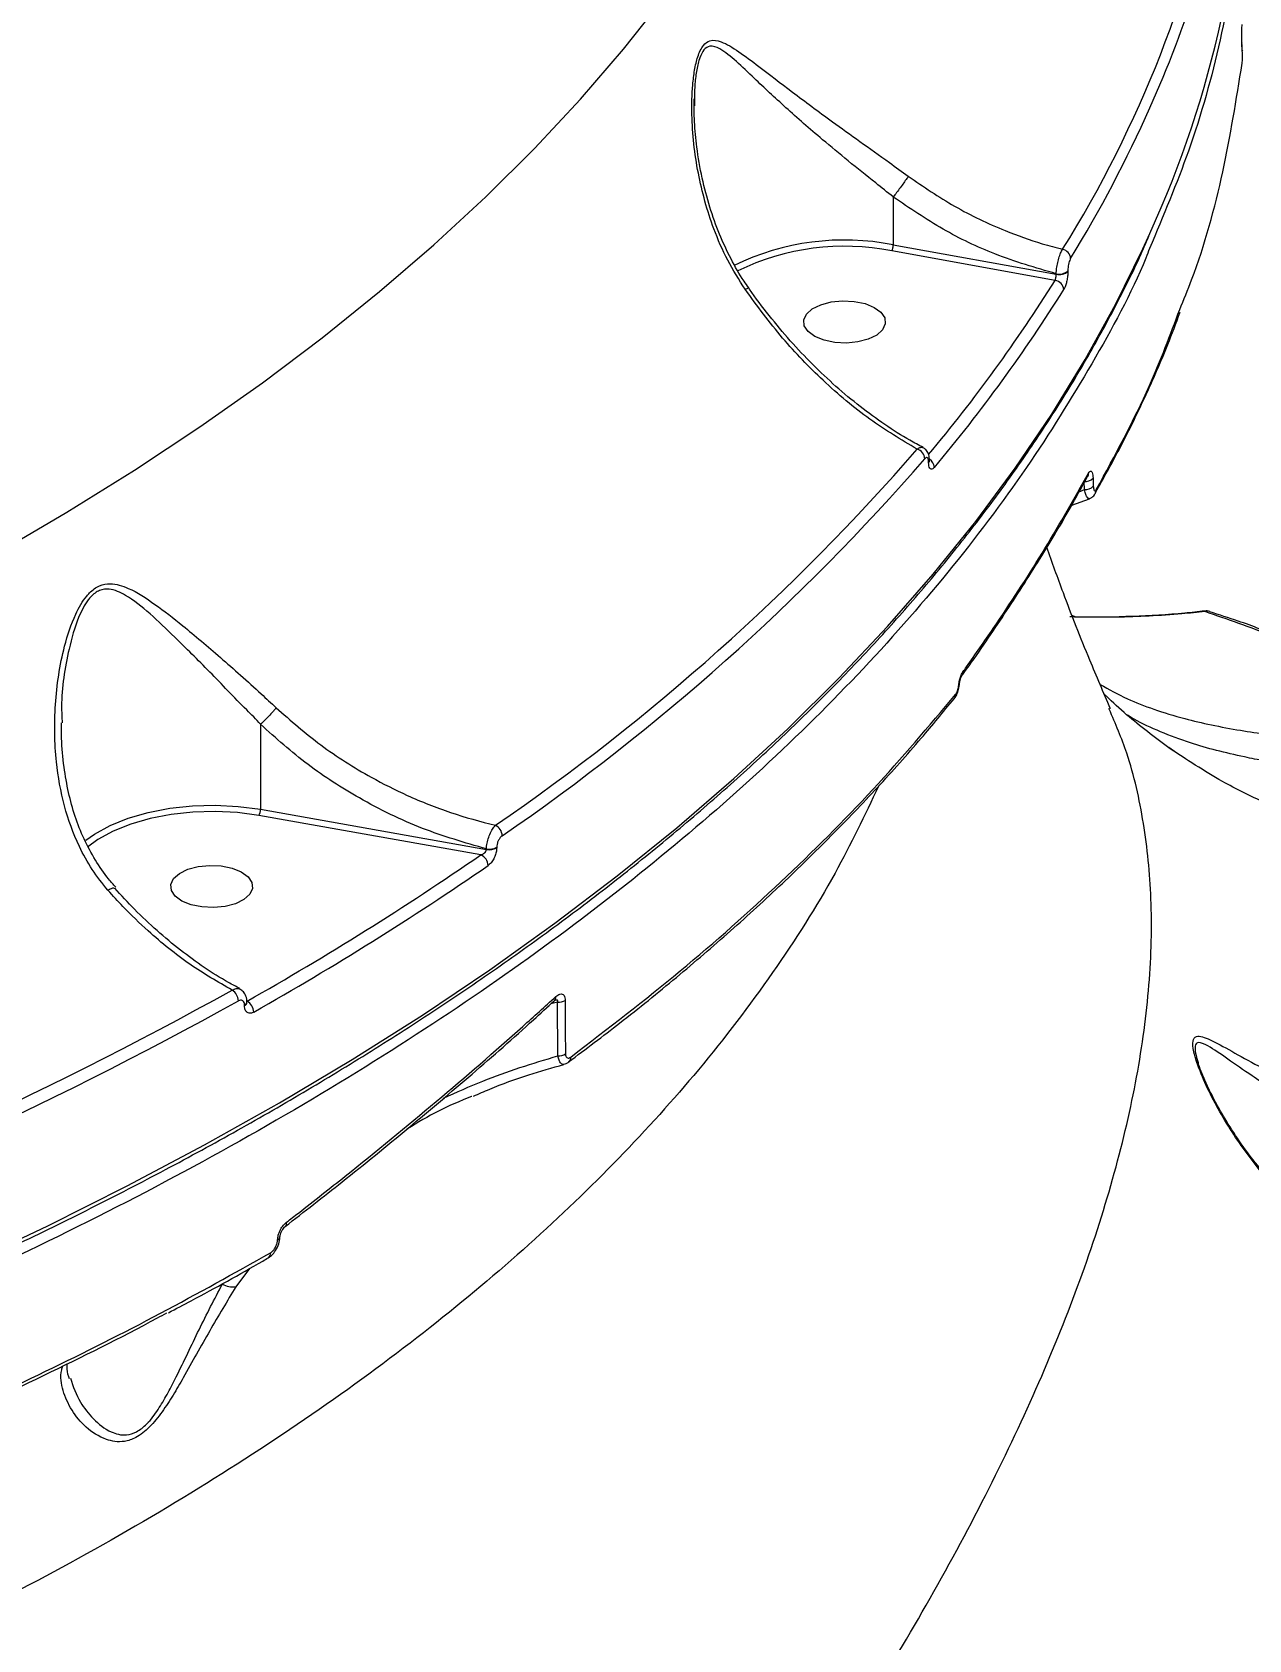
# Model space of a CAD drawing. Header units: millimetres. Extents: x -6523 to 7556, y -5559 to 6101.
# Drawn here: x 1763.8 to 1897.4, y -1445.6 to -1269.1 of the extents above; entities that cross this region are included whole.
import ezdxf

# ---------------------------------------------------------------- set-up
doc = ezdxf.new("R2010")
doc.units = ezdxf.units.MM
for name, color, linetype in [('DIKOM_ОБЪЕКТ', 7, 'Continuous'), ('DIKOM_РАЗМЕР_ЗОНА', 7, 'Continuous'), ('DIKOM_РАЗМЕР_ОБЪЕКТА', 7, 'Continuous')]:
    doc.layers.add(name, color=color, linetype=linetype)
doc.styles.add('style1', font='arial.ttf', dxfattribs={"width": 0.8})
doc.dimstyles.new('1-50', dxfattribs={"dimtxt": 300, "dimasz": 200, "dimexe": 100, "dimexo": 0, "dimgap": 100, "dimtad": 1, "dimtxsty": 'style1', "dimcen": 200, "dimclrd": 7, "dimclre": 7, "dimclrt": 7, "dimadec": 1, "dimazin": 2, "dimtfac": 1, "dimtmove": 0, "dimatfit": 2, "dimfxl": 0, "dimlwd": 25, "dimlwe": 18, "dimarcsym": 0})

# ---------------------------------------------------------------- blocks, each defined once
blk = doc.blocks.new('*D10')
at = {"layer": 'Defpoints', "color": 0, "transparency": 16777216}
for p in [(-1823.23, 4314.24), (3842.01, -3170.82), (6537.88, -3170.82)]:
    blk.add_point(p, dxfattribs=at)
at = {"layer": 'DIKOM_РАЗМЕР_ОБЪЕКТА', "color": 7, "lineweight": 18, "transparency": 16777216}
for p, q in [((-1823.23, 4314.24), (6637.88, 4314.24)), ((3842.01, -3170.82), (6637.88, -3170.82))]:
    blk.add_line(p, q, dxfattribs=at)
at = {"layer": 'DIKOM_РАЗМЕР_ОБЪЕКТА', "color": 7, "lineweight": 25, "transparency": 16777216}
blk.add_line((6537.88, 3914.24), (6537.88, -2770.82), dxfattribs=at)
at = {"layer": 'DIKOM_РАЗМЕР_ОБЪЕКТА', "color": 7, "transparency": 16777216}
for points in [[(6471.22, 3914.24), (6604.55, 3914.24), (6537.88, 4314.24)], [(6471.22, -2770.82), (6604.55, -2770.82), (6537.88, -3170.82)]]:
    blk.add_solid(points, dxfattribs=at)
at = {"layer": 'DIKOM_РАЗМЕР_ОБЪЕКТА', "color": 7, "transparency": 16777216, "insert": (6304.71, 207.11), "char_height": 300, "attachment_point": 5, "rotation": 90, "style": 'style1'}
blk.add_mtext('7500', dxfattribs=at)
blk = doc.blocks.new('*D11')
at = {"layer": 'Defpoints', "color": 0, "transparency": 16777216}
for p in [(-5022.71, -299.32), (4115.33, -1753.09), (4115.33, -4391.39)]:
    blk.add_point(p, dxfattribs=at)
at = {"layer": 'DIKOM_РАЗМЕР_ОБЪЕКТА', "color": 7, "lineweight": 18, "transparency": 16777216}
for p, q in [((-5022.71, -299.32), (-5022.71, -4491.39)), ((4115.33, -1753.09), (4115.33, -4491.39))]:
    blk.add_line(p, q, dxfattribs=at)
at = {"layer": 'DIKOM_РАЗМЕР_ОБЪЕКТА', "color": 7, "lineweight": 25, "transparency": 16777216}
blk.add_line((-4622.71, -4391.39), (3715.33, -4391.39), dxfattribs=at)
at = {"layer": 'DIKOM_РАЗМЕР_ОБЪЕКТА', "color": 7, "transparency": 16777216}
for points in [[(-4622.71, -4324.73), (-4622.71, -4458.06), (-5022.71, -4391.39)], [(3715.33, -4324.73), (3715.33, -4458.06), (4115.33, -4391.39)]]:
    blk.add_solid(points, dxfattribs=at)
at = {"layer": 'DIKOM_РАЗМЕР_ОБЪЕКТА', "color": 7, "transparency": 16777216, "insert": (-175.12, -4158.22), "char_height": 300, "attachment_point": 5, "style": 'style1'}
blk.add_mtext('9150', dxfattribs=at)
blk = doc.blocks.new('*D12')
at = {"layer": 'Defpoints', "color": 0, "transparency": 16777216}
for p in [(-6522.71, -395.62), (6102.86, -1877.31), (6102.86, -5458.89)]:
    blk.add_point(p, dxfattribs=at)
at = {"layer": 'DIKOM_РАЗМЕР_ЗОНА', "color": 7, "lineweight": 18, "transparency": 16777216}
for p, q in [((-6522.71, -395.62), (-6522.71, -5558.89)), ((6102.86, -1877.31), (6102.86, -5558.89))]:
    blk.add_line(p, q, dxfattribs=at)
at = {"layer": 'DIKOM_РАЗМЕР_ЗОНА', "color": 7, "lineweight": 25, "transparency": 16777216}
blk.add_line((-6122.71, -5458.89), (5702.86, -5458.89), dxfattribs=at)
at = {"layer": 'DIKOM_РАЗМЕР_ЗОНА', "color": 7, "transparency": 16777216}
for points in [[(-6122.71, -5392.23), (-6122.71, -5525.56), (-6522.71, -5458.89)], [(5702.86, -5392.23), (5702.86, -5525.56), (6102.86, -5458.89)]]:
    blk.add_solid(points, dxfattribs=at)
at = {"layer": 'DIKOM_РАЗМЕР_ЗОНА', "color": 7, "transparency": 16777216, "insert": (78.38, -5225.72), "char_height": 300, "attachment_point": 5, "style": 'style1'}
blk.add_mtext('12600', dxfattribs=at)
blk = doc.blocks.new('*D13')
at = {"layer": 'Defpoints', "color": 0, "transparency": 16777216}
for p in [(-2358.18, 6101.03), (4341.71, -4605.15), (7455.88, -4605.15)]:
    blk.add_point(p, dxfattribs=at)
at = {"layer": 'DIKOM_РАЗМЕР_ЗОНА', "color": 7, "lineweight": 18, "transparency": 16777216}
for p, q in [((-2358.18, 6101.03), (7555.88, 6101.03)), ((4341.71, -4605.15), (7555.88, -4605.15))]:
    blk.add_line(p, q, dxfattribs=at)
at = {"layer": 'DIKOM_РАЗМЕР_ЗОНА', "color": 7, "lineweight": 25, "transparency": 16777216}
blk.add_line((7455.88, 5701.03), (7455.88, -4205.15), dxfattribs=at)
at = {"layer": 'DIKOM_РАЗМЕР_ЗОНА', "color": 7, "transparency": 16777216}
for points in [[(7389.22, 5701.03), (7522.55, 5701.03), (7455.88, 6101.03)], [(7389.22, -4205.15), (7522.55, -4205.15), (7455.88, -4605.15)]]:
    blk.add_solid(points, dxfattribs=at)
at = {"layer": 'DIKOM_РАЗМЕР_ЗОНА', "color": 7, "transparency": 16777216, "insert": (7222.71, 375.61), "char_height": 300, "attachment_point": 5, "rotation": 90, "style": 'style1'}
blk.add_mtext('10700', dxfattribs=at)

msp = doc.modelspace()

# ---------------------------------------------------------------- linework, layer by layer
at = {"layer": 'DIKOM_ОБЪЕКТ', "color": 7, "linetype": 'Continuous', "lineweight": 15}
for p, q in [((1896.618, -1270.324), (1896.616, -1270.371)), ((1896.661, -1271.225), (1896.616, -1270.371)), ((1896.663, -1271.176), (1896.661, -1271.225)), ((1836.547, -1276.458), (1836.537, -1277.247)), ((1858.351, -1287.248), (1858.351, -1292.489)), ((1876.108, -1296.394), (1858.188, -1293.161)), ((1858.351, -1292.489), (1876.233, -1295.715)), ((1876.233, -1295.715), (1876.233, -1295.668)), ((1877.517, -1295.337), (1877.517, -1295.384)), ((1862.232, -1316.387), (1862.232, -1316.318)), ((1862.315, -1316.181), (1862.315, -1316.113)), ((1879.709, -1317.927), (1879.71, -1317.926)), ((1880.277, -1318.098), (1880.308, -1318.991)), ((1878.754, -1319.603), (1879.334, -1319.36)), ((1879.334, -1319.36), (1879.302, -1318.464)), ((1877.946, -1321.066), (1879.877, -1320.362)), ((1878.396, -1333.351), (1877.998, -1333.186)), ((1892.576, -1332.755), (1892.545, -1332.696)), ((1882.056, -1343.467), (1882.018, -1343.371)), ((1788.892, -1345.119), (1788.892, -1354.451)), ((1889.225, -1348.096), (1888.612, -1347.668)), ((1889.373, -1348.199), (1889.225, -1348.096)), ((1813.082, -1359.452), (1788.73, -1355.124)), ((1788.892, -1354.451), (1813.693, -1358.859)), ((1814.824, -1358.61), (1814.824, -1358.679)), ((1813.693, -1358.859), (1813.693, -1358.791)), ((1787.151, -1375.997), (1787.151, -1375.95)), ((1787.412, -1375.65), (1787.412, -1375.603)), ((1821.505, -1375.621), (1820.781, -1375.79)), ((1821.538, -1381.501), (1821.505, -1375.621)), ((1891.751, -1382.018), (1891.819, -1382.227)), ((1787.687, -1404.836), (1786.199, -1406.848))]:
    msp.add_line(p, q, dxfattribs=at)
at = {"layer": 'DIKOM_ОБЪЕКТ', "color": 7, "linetype": 'Continuous', "lineweight": 15, "flags": 128}
for points in [[(1759.958, -1326.351), (1767.657, -1321.847), (1775.086, -1317.224), (1782.238, -1312.486), (1789.106, -1307.638), (1795.683, -1302.685), (1801.965, -1297.631), (1807.943, -1292.48), (1813.615, -1287.238), (1818.973, -1281.909), (1824.013, -1276.499), (1828.73, -1271.012), (1833.121, -1265.453)], [(1756.565, -1404.412), (1765.546, -1400.168), (1774.284, -1395.791), (1782.772, -1391.285), (1791.002, -1386.654), (1798.968, -1381.903), (1806.663, -1377.034), (1814.08, -1372.053), (1821.214, -1366.962), (1828.057, -1361.767), (1834.606, -1356.472), (1840.853, -1351.082), (1846.793, -1345.6), (1852.423, -1340.032), (1857.736, -1334.382), (1862.728, -1328.655), (1867.396, -1322.855), (1871.736, -1316.989), (1875.742, -1311.06), (1879.414, -1305.074), (1882.746, -1299.035), (1885.736, -1292.949), (1886.507, -1291.249)], [(1850.749, -1302.963), (1849.742, -1302.555), (1848.999, -1302.018), (1848.58, -1301.395), (1848.519, -1300.736), (1848.821, -1300.095), (1849.462, -1299.523), (1850.389, -1299.068), (1851.527, -1298.766), (1852.785, -1298.641), (1854.06, -1298.704), (1855.249, -1298.949), (1856.256, -1299.357), (1856.999, -1299.894), (1857.417, -1300.517), (1857.479, -1301.176), (1857.177, -1301.817), (1856.536, -1302.389), (1855.609, -1302.844), (1854.471, -1303.146), (1853.213, -1303.271), (1851.938, -1303.208), (1850.749, -1302.963)], [(1865.607, -1340.757), (1865.589, -1340.782), (1865.536, -1340.807)], [(1769.738, -1357.833), (1770.675, -1357.169), (1772.401, -1356.221), (1774.387, -1355.419), (1776.587, -1354.783), (1778.95, -1354.327), (1781.42, -1354.062), (1783.94, -1353.994), (1786.45, -1354.125), (1788.892, -1354.451)], [(1788.73, -1355.124), (1786.362, -1354.807), (1783.928, -1354.68), (1781.485, -1354.746), (1779.089, -1355.003), (1776.798, -1355.445), (1774.665, -1356.062), (1772.739, -1356.839), (1771.065, -1357.758), (1769.908, -1358.604)], [(1781.29, -1364.926), (1780.283, -1364.518), (1779.54, -1363.981), (1779.121, -1363.357), (1779.06, -1362.698), (1779.362, -1362.057), (1780.002, -1361.486), (1780.929, -1361.031), (1782.068, -1360.728), (1783.326, -1360.604), (1784.601, -1360.666), (1785.79, -1360.911), (1786.796, -1361.319), (1787.539, -1361.857), (1787.958, -1362.48), (1788.019, -1363.139), (1787.717, -1363.78), (1787.077, -1364.351), (1786.15, -1364.807), (1785.011, -1365.109), (1783.754, -1365.234), (1782.479, -1365.171), (1781.29, -1364.926)]]:
    msp.add_lwpolyline(points, dxfattribs=at)
at = {"layer": 'DIKOM_ОБЪЕКТ', "color": 7, "linetype": 'Continuous', "lineweight": 15}
for centre, radius, start, end in [((1779.134, -1242.335), 117.99, 335.50856, 359.71436), ((1766.125, -1223.93), 130.566, 328.07016, 349.08133), ((1773.451, -1226.754), 123.916, 335.85024, 349.39408), ((1755.924, -1219.261), 142.974, 328.49181, 335.98348), ((1852.997, -1319.63), 27.665, 78.84045, 115.98323), ((1852.997, -1319.506), 26.852, 78.85353, 115.87353), ((1876.723, -1294.063), 1.099, 4.21211, 78.86437), ((1729.904, -1204.902), 172.471, 320.10933, 327.96238), ((1875.954, -1297.492), 1.109, 4.35756, 82.02467), ((1876.585, -1294.375), 1.34, 254.78395, 314.09324), ((1876.585, -1294.422), 1.34, 254.79407, 314.08311), ((1730.324, -1205.575), 173.103, 319.96408, 327.96021), ((1676.234, -1154.416), 244.721, 304.45486, 319.01582), ((1676.678, -1155.11), 245.258, 304.45462, 319.01587), ((1860.657, -1316.04), 1.167, 3.77915, 74.32891), ((1861.997, -1316.104), 0.318, 317.61573, 357.73625), ((1861.998, -1316.173), 0.317, 317.56115, 358.58486), ((1861.74, -1316.986), 1.121, 2.99956, 59.18979), ((1879.401, -1317.247), 1.222, 265.38435, 315.82296), ((1879.115, -1317.601), 0.677, 330.25119, 3.53791), ((1879.429, -1318.139), 1.224, 265.55268, 315.89711), ((1879.914, -1319.426), 0.704, 329.6608, 3.54187), ((1892.859, -1333.533), 0.828, 73.77587, 109.99293), ((1865.371, -1339.41), 0.634, 324.93034, 5.30744), ((1864.513, -1341.889), 0.683, 320.64616, 3.89138), ((1787.48, -1354.467), 1.412, 332.26574, 0.61524), ((1814.104, -1357.403), 1.33, 2.50917, 64.03012), ((1814.021, -1357.212), 1.613, 258.2992, 299.86014), ((1814.021, -1357.281), 1.612, 258.29017, 299.86917), ((1618.624, -1077.209), 342.746, 299.50439, 304.56589), ((1812.559, -1360.67), 1.326, 2.32054, 66.7582), ((1618.978, -1077.727), 343.533, 299.50423, 304.56619), ((1565.756, -977.527), 453.694, 289.86955, 299.01125), ((1785.036, -1375.516), 1.436, 1.80905, 58.38023), ((1565.949, -977.819), 454.706, 289.86961, 299.01111), ((1786.988, -1375.556), 0.427, 292.38032, 353.67275), ((1786.99, -1375.605), 0.425, 292.26966, 354.56897), ((1786.75, -1376.751), 1.414, 1.63058, 61.58695), ((1820.798, -1375.094), 0.523, 312.85455, 9.76426), ((1821.582, -1374.101), 1.522, 267.12717, 299.99137), ((1821.589, -1379.96), 1.541, 268.1082, 300.63966), ((1822.353, -1381.7), 0.616, 308.13926, 5.92173), ((1791.283, -1399.888), 0.487, 312.07219, 14.20943), ((1790.668, -1401.354), 0.371, 287.35759, 349.36347), ((1789.42, -1403.199), 0.583, 304.14486, 7.19727), ((1785.849, -1404.665), 2.211, 239.12599, 279.08588)]:
    msp.add_arc(centre, radius, start, end, dxfattribs=at)
for points, knots in [([(1897.07, -1244.303), (1897.088, -1244.661), (1897.317, -1249.129), (1896.498, -1257.716), (1894.455, -1270.005), (1891.166, -1281.758), (1887.98, -1289.332), (1886.485, -1292.888)], [0, 0, 0, 0, 0.0219473, 0.273652, 0.5255622, 0.7772681, 1, 1, 1, 1]), ([(1896.616, -1270.371), (1896.61, -1270.225), (1896.598, -1269.932), (1896.596, -1269.431), (1896.605, -1268.963), (1896.624, -1268.57), (1896.641, -1268.399), (1896.65, -1268.316)], [0, 0, 0, 0, 0.20644008, 0.41338915, 0.61421781, 0.81348313, 1, 1, 1, 1]), ([(1842.09, -1297.375), (1841.427, -1296.325), (1840.09, -1294.207), (1838.262, -1289.957), (1836.772, -1284.598), (1836.183, -1279.214), (1836.265, -1275.424), (1836.525, -1273.296), (1836.878, -1271.742), (1837.46, -1270.524), (1838.352, -1269.931), (1839.639, -1270.167), (1841.381, -1271.249), (1843.9, -1273.13), (1846.595, -1275.21), (1849.383, -1277.295), (1851.836, -1279.095), (1854.678, -1281.142), (1857.51, -1283.158), (1859.311, -1284.466), (1860.003, -1284.969)], [0, 0, 0, 0, 0.0563532, 0.1136128, 0.2103712, 0.3099834, 0.3619805, 0.3883011, 0.4153375, 0.4457381, 0.4740993, 0.5167975, 0.5802338, 0.6452956, 0.7405604, 0.7897127, 0.838846, 0.8993607, 0.9613633, 1, 1, 1, 1]), ([(1896.663, -1271.176), (1896.652, -1270.977), (1896.636, -1270.693), (1896.623, -1270.409), (1896.619, -1270.324)], [0, 0, 0, 0, 0.6999497, 1, 1, 1, 1]), ([(1858.353, -1287.242), (1858.352, -1287.242), (1857.701, -1286.73), (1856.025, -1285.384), (1853.382, -1283.271), (1850.003, -1280.484), (1846.48, -1277.379), (1843.421, -1274.546), (1841.108, -1272.299), (1839.518, -1271.012), (1838.339, -1270.541), (1837.574, -1270.964), (1837.206, -1271.687), (1836.922, -1272.556), (1836.707, -1273.636), (1836.542, -1275.074), (1836.545, -1276.037), (1836.547, -1276.458)], [0, 0, 0, 0, 0.0000504, 0.0590012, 0.1536175, 0.2483595, 0.3985855, 0.5490201, 0.6475886, 0.745758, 0.8083733, 0.848367, 0.8819735, 0.8911899, 0.9301973, 0.9694731, 1, 1, 1, 1]), ([(1896.646, -1272.564), (1896.651, -1272.521), (1896.661, -1272.419), (1896.673, -1272.183), (1896.678, -1271.87), (1896.675, -1271.528), (1896.666, -1271.326), (1896.661, -1271.225)], [0, 0, 0, 0, 0.1487937, 0.3487417, 0.557338, 0.779101, 1, 1, 1, 1]), ([(1889.797, -1299.588), (1890.238, -1298.508), (1892.278, -1293.52), (1894.726, -1284.504), (1896.006, -1276.544), (1896.646, -1272.564)], [0, 0, 0, 0, 0.12141534, 0.56070718, 1, 1, 1, 1]), ([(1842.502, -1297.213), (1842.323, -1296.972), (1841.58, -1295.969), (1840.49, -1293.999), (1839.221, -1291.288), (1838.166, -1288.319), (1837.331, -1285.123), (1836.772, -1281.971), (1836.52, -1279.067), (1836.461, -1277.287), (1836.507, -1276.47), (1836.507, -1276.46)], [0, 0, 0, 0, 0.040573, 0.1684896, 0.3038984, 0.4468529, 0.5967074, 0.7542028, 0.8825832, 0.9985672, 1, 1, 1, 1]), ([(1860.003, -1284.969), (1859.989, -1284.988), (1859.938, -1285.065), (1859.788, -1285.283), (1859.506, -1285.682), (1859.116, -1286.222), (1858.708, -1286.775), (1858.471, -1287.086), (1858.353, -1287.242)], [0, 0, 0, 0, 0.0381086, 0.1492277, 0.3619315, 0.5746149, 0.7872941, 1, 1, 1, 1]), ([(1860.003, -1284.969), (1861.671, -1286.11), (1865.048, -1288.419), (1870.062, -1290.787), (1874.071, -1292.228), (1876.192, -1292.788), (1876.935, -1292.984)], [0, 0, 0, 0, 0.3181903, 0.643965, 0.8752444, 1, 1, 1, 1]), ([(1858.351, -1287.248), (1858.352, -1287.246), (1858.352, -1287.244), (1858.353, -1287.243), (1858.353, -1287.242)], [0, 0, 0, 0, 0.6153563, 1, 1, 1, 1]), ([(1876.233, -1295.668), (1873.978, -1295.011), (1869.736, -1293.775), (1863.696, -1290.876), (1860.147, -1288.467), (1858.351, -1287.248)], [0, 0, 0, 0, 0.3593261, 0.6759038, 1, 1, 1, 1]), ([(1478.123, -1459.724), (1480.144, -1459.717), (1486.003, -1459.696), (1495.698, -1459.538), (1507.197, -1459.196), (1518.673, -1458.689), (1530.118, -1458.021), (1541.523, -1457.191), (1552.88, -1456.2), (1564.18, -1455.049), (1575.414, -1453.738), (1586.575, -1452.269), (1597.653, -1450.643), (1608.641, -1448.861), (1619.531, -1446.924), (1630.313, -1444.833), (1640.98, -1442.592), (1651.524, -1440.199), (1661.937, -1437.659), (1672.212, -1434.972), (1682.339, -1432.141), (1692.313, -1429.167), (1702.125, -1426.054), (1711.768, -1422.802), (1721.235, -1419.416), (1730.518, -1415.896), (1739.612, -1412.246), (1748.508, -1408.469), (1757.2, -1404.566), (1765.682, -1400.542), (1773.947, -1396.399), (1781.989, -1392.14), (1789.802, -1387.769), (1797.38, -1383.288), (1804.717, -1378.701), (1811.809, -1374.012), (1818.648, -1369.223), (1825.231, -1364.338), (1831.552, -1359.361), (1837.606, -1354.296), (1843.389, -1349.147), (1848.896, -1343.917), (1854.124, -1338.61), (1859.067, -1333.231), (1863.723, -1327.782), (1868.087, -1322.27), (1872.157, -1316.697), (1875.927, -1311.068), (1879.402, -1305.388), (1882.555, -1299.658), (1884.893, -1295.039), (1886.07, -1292.319), (1886.409, -1291.536)], [0, 0, 0, 0, 0.0107552, 0.0311878, 0.0516215, 0.0720552, 0.0924884, 0.1129222, 0.1333561, 0.15379, 0.1742241, 0.1946587, 0.215093, 0.2355279, 0.2559631, 0.2763984, 0.2968343, 0.3172703, 0.3377071, 0.358144, 0.3785814, 0.3990192, 0.4194577, 0.4398966, 0.4603357, 0.4807758, 0.5012164, 0.5216576, 0.5420996, 0.5625417, 0.5829848, 0.6034285, 0.6238725, 0.6443172, 0.664762, 0.6852075, 0.705653, 0.7260988, 0.7465444, 0.7669897, 0.7874344, 0.8078782, 0.8283208, 0.8487617, 0.8692001, 0.8896363, 0.9100693, 0.9304984, 0.9509232, 0.9713434, 0.9917579, 1, 1, 1, 1]), ([(1886.485, -1292.888), (1886.347, -1293.238), (1884.665, -1297.507), (1880.257, -1305.554), (1873.125, -1317.088), (1864.523, -1328.485), (1854.621, -1339.724), (1843.59, -1350.55), (1831.506, -1360.938), (1818.453, -1370.87), (1804.219, -1380.508), (1788.802, -1389.805), (1772.228, -1398.719), (1755.598, -1406.702), (1739.12, -1413.813), (1722.969, -1420.125), (1706.187, -1426.05), (1688.811, -1431.565), (1671.03, -1436.614), (1652.935, -1441.173), (1636.516, -1444.85), (1625.996, -1446.897), (1621.713, -1447.73)], [0, 0, 0, 0, 0.0049824, 0.0607473, 0.1164693, 0.1738099, 0.231197, 0.2885376, 0.3442597, 0.4000244, 0.4557466, 0.5130871, 0.5704745, 0.6278152, 0.6763108, 0.7248634, 0.7734157, 0.8224281, 0.8714411, 0.9192196, 0.9671062, 1, 1, 1, 1]), ([(1858.188, -1293.161), (1858.194, -1293.151), (1858.206, -1293.132), (1858.236, -1293.074), (1858.276, -1292.971), (1858.318, -1292.812), (1858.346, -1292.641), (1858.35, -1292.54), (1858.351, -1292.489)], [0, 0, 0, 0, 0.0702727, 0.1413462, 0.3560469, 0.5705939, 0.7853694, 1, 1, 1, 1]), ([(1876.233, -1295.668), (1876.241, -1295.536), (1876.261, -1295.206), (1876.357, -1294.608), (1876.518, -1293.955), (1876.72, -1293.369), (1876.863, -1293.113), (1876.935, -1292.984)], [0, 0, 0, 0, 0.14236107, 0.35726224, 0.57167197, 0.7857328, 1, 1, 1, 1]), ([(1877.819, -1293.982), (1877.785, -1294.047), (1877.718, -1294.177), (1877.627, -1294.472), (1877.559, -1294.802), (1877.522, -1295.104), (1877.518, -1295.271), (1877.517, -1295.337)], [0, 0, 0, 0, 0.2142597, 0.4284063, 0.6429326, 0.8577583, 1, 1, 1, 1]), ([(1876.108, -1296.394), (1876.122, -1296.361), (1876.151, -1296.295), (1876.188, -1296.146), (1876.216, -1295.981), (1876.231, -1295.83), (1876.232, -1295.748), (1876.233, -1295.715)], [0, 0, 0, 0, 0.215081, 0.4300909, 0.6448405, 0.8592789, 1, 1, 1, 1]), ([(1877.517, -1295.384), (1877.515, -1295.482), (1877.509, -1295.73), (1877.455, -1296.18), (1877.352, -1296.674), (1877.215, -1297.117), (1877.112, -1297.311), (1877.06, -1297.408)], [0, 0, 0, 0, 0.1407883, 0.35532, 0.570021, 0.7849796, 1, 1, 1, 1]), ([(1842.09, -1297.375), (1842.13, -1297.354), (1842.247, -1297.293), (1842.416, -1297.217), (1842.454, -1297.229), (1842.476, -1297.236)], [0, 0, 0, 0, 0.1827969, 0.530976, 1, 1, 1, 1]), ([(1860.972, -1314.917), (1859.227, -1313.882), (1855.691, -1311.783), (1850.724, -1307.586), (1846.081, -1302.804), (1843.431, -1299.2), (1842.09, -1297.375)], [0, 0, 0, 0, 0.2536067, 0.5139726, 0.7539647, 1, 1, 1, 1]), ([(1861.643, -1314.731), (1861.152, -1314.476), (1859.739, -1313.741), (1857.418, -1312.245), (1854.704, -1310.275), (1852.048, -1308.061), (1849.485, -1305.644), (1847.031, -1303.047), (1844.73, -1300.273), (1843.211, -1298.324), (1842.514, -1297.268), (1842.488, -1297.228)], [0, 0, 0, 0, 0.0706917, 0.2033045, 0.3361928, 0.4693674, 0.6022174, 0.7334943, 0.864422, 0.9948413, 1, 1, 1, 1]), ([(1880.567, -1319.65), (1881.426, -1318.119), (1883.355, -1314.677), (1885.981, -1309.273), (1888.231, -1304.218), (1889.398, -1301.078), (1889.839, -1299.89)], [0, 0, 0, 0, 0.2352126, 0.5286655, 0.821807, 1, 1, 1, 1]), ([(1880.617, -1319.383), (1882.686, -1315.582), (1886.243, -1309.044), (1888.748, -1302.379), (1889.797, -1299.588)], [0, 0, 0, 0, 0.5813199, 1, 1, 1, 1]), ([(1860.972, -1314.917), (1861.065, -1314.855), (1861.272, -1314.717), (1861.502, -1314.674), (1861.6, -1314.754), (1861.621, -1314.771)], [0, 0, 0, 0, 0.3888667, 0.8709057, 1, 1, 1, 1]), ([(1862.31, -1316.116), (1862.311, -1316.076), (1862.32, -1315.822), (1862.237, -1315.429), (1861.987, -1314.979), (1861.733, -1314.828), (1861.637, -1314.771)], [0, 0, 0, 0, 0.07335961, 0.46707234, 0.79779992, 1, 1, 1, 1]), ([(1862.232, -1316.318), (1862.228, -1316.231), (1862.22, -1316.057), (1862.153, -1315.89), (1862.055, -1315.817), (1861.939, -1315.843), (1861.858, -1315.926), (1861.821, -1315.963)], [0, 0, 0, 0, 0.2039686, 0.4079919, 0.6135344, 0.8265516, 1, 1, 1, 1]), ([(1862.859, -1316.927), (1862.803, -1316.984), (1862.679, -1317.113), (1862.502, -1317.15), (1862.353, -1317.037), (1862.252, -1316.783), (1862.239, -1316.519), (1862.232, -1316.387)], [0, 0, 0, 0, 0.1741921, 0.3896148, 0.5958124, 0.7978902, 1, 1, 1, 1]), ([(1862.327, -1316.353), (1862.328, -1316.354), (1862.33, -1316.359), (1862.318, -1316.301), (1862.316, -1316.221), (1862.315, -1316.181)], [0, 0, 0, 0, 0.1808936, 0.5971305, 1, 1, 1, 1]), ([(1865.888, -1339.773), (1865.968, -1339.665), (1867.532, -1337.543), (1870.323, -1333.412), (1874.22, -1327.388), (1877.338, -1322.224), (1879.052, -1319.079), (1879.679, -1317.927)], [0, 0, 0, 0, 0.0147843, 0.2900191, 0.5656673, 0.8408503, 1, 1, 1, 1]), ([(1866.002, -1339.352), (1866.252, -1339.001), (1867.504, -1337.248), (1870.627, -1332.73), (1875.122, -1325.803), (1878.234, -1320.308), (1879.791, -1317.559)], [0, 0, 0, 0, 0.0480646, 0.2403225, 0.6198799, 1, 1, 1, 1]), ([(1879.791, -1317.559), (1879.84, -1317.484), (1879.938, -1317.334), (1880.077, -1317.316), (1880.185, -1317.462), (1880.255, -1317.737), (1880.27, -1317.984), (1880.277, -1318.098)], [0, 0, 0, 0, 0.2131084, 0.4264768, 0.6305814, 0.8289159, 1, 1, 1, 1]), ([(1879.866, -1320.33), (1879.825, -1320.338), (1879.732, -1320.355), (1879.571, -1320.116), (1879.432, -1319.757), (1879.36, -1319.467), (1879.334, -1319.36)], [0, 0, 0, 0, 0.2390267, 0.5335683, 0.8282109, 1, 1, 1, 1]), ([(1879.866, -1320.334), (1879.905, -1320.324), (1880.049, -1320.289), (1880.248, -1320.134), (1880.425, -1319.949), (1880.494, -1319.82), (1880.52, -1319.77)], [0, 0, 0, 0, 0.1294529, 0.4706094, 0.7963521, 1, 1, 1, 1]), ([(1880.308, -1318.991), (1880.313, -1319.069), (1880.323, -1319.233), (1880.369, -1319.416), (1880.438, -1319.518), (1880.525, -1319.517), (1880.587, -1319.428), (1880.617, -1319.383)], [0, 0, 0, 0, 0.1798397, 0.3800937, 0.5812307, 0.7907556, 1, 1, 1, 1]), ([(1882.191, -1343.411), (1881.426, -1341.629), (1879.591, -1337.359), (1877.262, -1331.446), (1875.794, -1327.353), (1875.196, -1325.686)], [0, 0, 0, 0, 0.2979346, 0.7141224, 1, 1, 1, 1]), ([(1772.158, -1363.333), (1771.561, -1362.589), (1770.356, -1361.088), (1768.673, -1358.008), (1767.244, -1354.065), (1766.311, -1348.815), (1766.242, -1343.967), (1766.702, -1339.713), (1767.384, -1336.355), (1768.36, -1333.349), (1769.439, -1331.461), (1770.353, -1330.444), (1771.218, -1329.826), (1772.699, -1329.579), (1774.748, -1330.228), (1777.334, -1331.898), (1780.647, -1334.48), (1784.507, -1337.762), (1788.005, -1340.867), (1790.068, -1342.791), (1790.611, -1343.298)], [0, 0, 0, 0, 0.0440623, 0.0889566, 0.1624865, 0.2382051, 0.3352453, 0.385265, 0.4352591, 0.4935498, 0.5321352, 0.5402069, 0.5665594, 0.5927406, 0.6382714, 0.7076008, 0.7787241, 0.8710024, 0.966035, 1, 1, 1, 1]), ([(1788.893, -1345.117), (1788.893, -1345.117), (1788.414, -1344.558), (1786.466, -1342.651), (1783.306, -1339.3), (1779.768, -1335.828), (1776.78, -1332.919), (1774.438, -1331.067), (1772.582, -1330.201), (1771.242, -1330.322), (1770.568, -1330.815), (1770.175, -1331.231), (1769.646, -1331.868), (1768.688, -1333.744), (1767.618, -1337.71), (1766.966, -1341.644), (1767.101, -1344.356), (1767.131, -1344.946)], [0, 0, 0, 0, 0.0000249, 0.0500788, 0.1885434, 0.327216, 0.4299949, 0.5324067, 0.5962339, 0.6315275, 0.6661331, 0.6665979, 0.6774822, 0.7308708, 0.8146137, 0.9597086, 1, 1, 1, 1]), ([(1892.543, -1332.685), (1891.812, -1332.768), (1889.202, -1333.066), (1884.589, -1333.287), (1880.379, -1333.418), (1878.068, -1333.342), (1877.741, -1333.332)], [0, 0, 0, 0, 0.1514199, 0.5407564, 0.9349261, 1, 1, 1, 1]), ([(1892.576, -1332.755), (1891.728, -1332.835), (1888.509, -1333.141), (1883.687, -1333.422), (1879.647, -1333.36), (1878.057, -1333.335)], [0, 0, 0, 0, 0.1781131, 0.6765748, 1, 1, 1, 1]), ([(1892.942, -1332.717), (1892.896, -1332.7), (1892.78, -1332.659), (1892.633, -1332.68), (1892.545, -1332.693)], [0, 0, 0, 0, 0.4053388, 1, 1, 1, 1]), ([(1918.26, -1345.957), (1916.457, -1344.613), (1912.851, -1341.924), (1906.678, -1338.432), (1899.997, -1335.31), (1895.05, -1333.607), (1892.576, -1332.755)], [0, 0, 0, 0, 0.2491208, 0.4982417, 0.7491209, 1, 1, 1, 1]), ([(1918.504, -1345.704), (1918.112, -1345.388), (1916.572, -1344.147), (1913.622, -1342.168), (1909.656, -1339.772), (1905.425, -1337.575), (1900.945, -1335.573), (1896.838, -1333.962), (1894.128, -1333.099), (1893.08, -1332.765)], [0, 0, 0, 0, 0.0570073, 0.2241287, 0.3914961, 0.5590859, 0.7266729, 0.8943565, 1, 1, 1, 1]), ([(1865.042, -1342.306), (1865.089, -1342.249), (1865.256, -1342.046), (1865.436, -1341.6), (1865.569, -1341.107), (1865.596, -1340.821), (1865.602, -1340.756)], [0, 0, 0, 0, 0.1420972, 0.5013065, 0.8884161, 1, 1, 1, 1]), ([(1865.195, -1341.842), (1865.212, -1341.82), (1865.275, -1341.735), (1865.378, -1341.519), (1865.483, -1341.177), (1865.518, -1340.93), (1865.536, -1340.807)], [0, 0, 0, 0, 0.1085364, 0.3984014, 0.6996133, 1, 1, 1, 1]), ([(1865.536, -1340.807), (1865.561, -1340.634), (1865.611, -1340.286), (1865.76, -1339.801), (1865.9, -1339.502), (1865.983, -1339.379), (1866.002, -1339.352)], [0, 0, 0, 0, 0.3053593, 0.6114217, 0.9125759, 1, 1, 1, 1]), ([(1865.61, -1340.754), (1865.613, -1340.719), (1865.626, -1340.57), (1865.681, -1340.31), (1865.763, -1340.037), (1865.834, -1339.867), (1865.882, -1339.785), (1865.885, -1339.781), (1865.886, -1339.78)], [0, 0, 0, 0, 0.0840201, 0.3560721, 0.5890911, 0.7827539, 0.9303374, 1, 1, 1, 1]), ([(1881.055, -1340.735), (1882.01, -1341.274), (1883.742, -1342.25), (1886.922, -1343.495), (1890.024, -1344.447), (1893.249, -1345.204), (1896.313, -1345.774), (1898.43, -1346.077), (1899.42, -1346.219)], [0, 0, 0, 0, 0.2213696, 0.4011965, 0.5846569, 0.7265923, 0.8721546, 1, 1, 1, 1]), ([(1822.722, -1382.172), (1824.602, -1380.758), (1828.663, -1377.706), (1834.582, -1372.906), (1840.534, -1367.805), (1846.191, -1362.629), (1851.566, -1357.383), (1856.653, -1352.057), (1861.162, -1347.034), (1863.839, -1343.755), (1865.022, -1342.306)], [0, 0, 0, 0, 0.1130282, 0.2440487, 0.3749129, 0.5053844, 0.6355172, 0.7657847, 0.8964711, 1, 1, 1, 1]), ([(1822.965, -1381.636), (1827.035, -1378.508), (1835.175, -1372.251), (1846.18, -1362.426), (1856.349, -1352.318), (1862.246, -1345.334), (1865.195, -1341.842)], [0, 0, 0, 0, 0.2486168, 0.49723391, 0.74861618, 1, 1, 1, 1]), ([(1888.59, -1347.71), (1887.022, -1346.527), (1884.646, -1344.734), (1882.362, -1342.659), (1881.587, -1341.884), (1881.509, -1341.806)], [0, 0, 0, 0, 0.6356115, 0.9634022, 1, 1, 1, 1]), ([(1710.601, -1608.047), (1715.413, -1604.09), (1725.037, -1596.175), (1739.001, -1584.091), (1752.584, -1571.878), (1766.174, -1559.117), (1779.639, -1545.877), (1792.861, -1532.199), (1805.482, -1518.429), (1817.429, -1504.615), (1828.641, -1490.811), (1838.761, -1477.465), (1847.807, -1464.617), (1855.82, -1452.287), (1863.029, -1440.136), (1869.372, -1428.219), (1874.804, -1416.587), (1879.301, -1405.255), (1882.795, -1394.289), (1885.254, -1383.69), (1886.599, -1373.637), (1886.824, -1364.353), (1885.947, -1355.903), (1884.412, -1348.959), (1882.737, -1345.055), (1882.056, -1343.467)], [0, 0, 0, 0, 0.0400048, 0.0800096, 0.1204125, 0.1608154, 0.2054798, 0.2501788, 0.2948426, 0.3408233, 0.3868418, 0.4328217, 0.476081, 0.5193729, 0.5626315, 0.6071388, 0.651682, 0.6961891, 0.742306, 0.7884231, 0.8352025, 0.8819818, 0.9259178, 0.9698883, 1, 1, 1, 1]), ([(1790.611, -1343.298), (1790.574, -1343.345), (1790.467, -1343.484), (1790.21, -1343.792), (1789.814, -1344.229), (1789.331, -1344.721), (1789.039, -1344.985), (1788.893, -1345.117)], [0, 0, 0, 0, 0.0873166, 0.2535952, 0.5024254, 0.7511895, 1, 1, 1, 1]), ([(1790.611, -1343.298), (1792.214, -1344.702), (1795.458, -1347.544), (1800.404, -1350.659), (1805.204, -1353.077), (1809.765, -1354.91), (1813.039, -1355.772), (1814.687, -1356.207)], [0, 0, 0, 0, 0.2308644, 0.4671745, 0.6265697, 0.8119924, 1, 1, 1, 1]), ([(1899.11, -1349.114), (1899.109, -1349.113), (1898.365, -1349.02), (1896.557, -1348.621), (1893.792, -1348.017), (1890.664, -1347.105), (1887.637, -1345.961), (1885.307, -1344.902), (1884.208, -1344.213), (1883.921, -1344.033)], [0, 0, 0, 0, 0.0000515, 0.12061173, 0.29623892, 0.47211674, 0.69632507, 0.9208305, 1, 1, 1, 1]), ([(1773.019, -1362.986), (1772.752, -1362.693), (1771.912, -1361.771), (1770.734, -1360.006), (1769.487, -1357.714), (1768.503, -1355.233), (1767.789, -1352.581), (1767.293, -1349.714), (1767.041, -1347.147), (1767.067, -1345.519), (1767.076, -1344.952)], [0, 0, 0, 0, 0.0611088, 0.1919097, 0.327681, 0.465898, 0.6050853, 0.7508556, 0.9132392, 1, 1, 1, 1]), ([(1788.892, -1345.119), (1788.892, -1345.119), (1788.892, -1345.118), (1788.893, -1345.117), (1788.893, -1345.117), (1788.893, -1345.117)], [0, 0, 0, 0, 0.48831681, 0.84622009, 1, 1, 1, 1]), ([(1813.693, -1358.791), (1811.337, -1358.111), (1806.558, -1356.73), (1799.981, -1353.491), (1793.968, -1349.646), (1790.597, -1346.64), (1788.892, -1345.119)], [0, 0, 0, 0, 0.2606915, 0.5287018, 0.7616299, 1, 1, 1, 1]), ([(1931.403, -1360.474), (1930.445, -1360.477), (1927.044, -1360.487), (1921.057, -1360.023), (1914.4, -1358.861), (1908.674, -1357.354), (1903.883, -1355.755), (1899.128, -1353.783), (1893.928, -1351.211), (1890.526, -1348.98), (1888.59, -1347.71)], [0, 0, 0, 0, 0.06706343, 0.23787278, 0.4109022, 0.51961008, 0.62829962, 0.74023447, 0.8521506, 1, 1, 1, 1]), ([(1856.727, -1351.917), (1855.21, -1355.108), (1851.918, -1362.033), (1845.284, -1372.42), (1837.338, -1382.871), (1828.367, -1392.816), (1818.537, -1402.257), (1807.578, -1411.466), (1795.487, -1420.403), (1782.282, -1429.037), (1768.34, -1437.132), (1753.751, -1444.687), (1738.612, -1451.71), (1722.597, -1458.365), (1705.712, -1464.605), (1688.045, -1470.451), (1675.75, -1473.92), (1669.605, -1475.654)], [0, 0, 0, 0, 0.0602335, 0.1307417, 0.2012505, 0.2674731, 0.3337477, 0.3999719, 0.4681249, 0.5363337, 0.604488, 0.6695131, 0.7345855, 0.7996115, 0.8663909, 0.9332204, 1, 1, 1, 1]), ([(1813.693, -1358.791), (1813.7, -1358.689), (1813.721, -1358.394), (1813.835, -1357.841), (1814.06, -1357.187), (1814.358, -1356.592), (1814.578, -1356.335), (1814.687, -1356.207)], [0, 0, 0, 0, 0.1131801, 0.325935, 0.5479787, 0.775457, 1, 1, 1, 1]), ([(1814.824, -1358.679), (1814.821, -1358.755), (1814.812, -1358.981), (1814.715, -1359.407), (1814.504, -1359.902), (1814.213, -1360.343), (1813.994, -1360.525), (1813.884, -1360.617)], [0, 0, 0, 0, 0.1082923, 0.3204181, 0.5430375, 0.7715641, 1, 1, 1, 1]), ([(1815.433, -1357.344), (1815.362, -1357.404), (1815.219, -1357.524), (1815.03, -1357.811), (1814.894, -1358.134), (1814.831, -1358.411), (1814.825, -1358.559), (1814.824, -1358.61)], [0, 0, 0, 0, 0.2288804, 0.4578586, 0.6784754, 0.8882887, 1, 1, 1, 1]), ([(1813.082, -1359.452), (1813.153, -1359.428), (1813.292, -1359.381), (1813.478, -1359.255), (1813.609, -1359.114), (1813.666, -1359.002), (1813.689, -1358.923), (1813.692, -1358.885), (1813.693, -1358.859)], [0, 0, 0, 0, 0.2551538, 0.4987302, 0.7166847, 0.8616466, 0.906965, 1, 1, 1, 1]), ([(1772.158, -1363.333), (1772.184, -1363.317), (1772.287, -1363.256), (1772.513, -1363.139), (1772.77, -1363.046), (1772.844, -1363.096), (1772.878, -1363.119)], [0, 0, 0, 0, 0.0709203, 0.2778135, 0.6740718, 1, 1, 1, 1]), ([(1785.789, -1374.293), (1784.233, -1373.399), (1781.084, -1371.589), (1777.084, -1368.341), (1774.125, -1365.503), (1772.702, -1363.933), (1772.158, -1363.333)], [0, 0, 0, 0, 0.3247092, 0.6574759, 0.8690072, 1, 1, 1, 1]), ([(1786.644, -1374.121), (1786.221, -1373.904), (1784.911, -1373.232), (1782.722, -1371.829), (1780.102, -1369.937), (1777.542, -1367.797), (1775.123, -1365.528), (1773.622, -1363.88), (1772.904, -1363.093)], [0, 0, 0, 0, 0.0879371, 0.2727476, 0.4583645, 0.6443483, 0.8300305, 1, 1, 1, 1]), ([(1785.789, -1374.293), (1785.933, -1374.229), (1786.223, -1374.102), (1786.522, -1374.096), (1786.607, -1374.18), (1786.607, -1374.18)], [0, 0, 0, 0, 0.4996726, 0.999057, 1, 1, 1, 1]), ([(1787.412, -1375.604), (1787.412, -1375.603), (1787.412, -1375.374), (1787.346, -1374.986), (1787.065, -1374.478), (1786.773, -1374.29), (1786.638, -1374.203)], [0, 0, 0, 0, 0.0004716, 0.3883316, 0.7151891, 1, 1, 1, 1]), ([(1787.151, -1375.95), (1787.147, -1375.888), (1787.139, -1375.732), (1787.057, -1375.536), (1786.903, -1375.405), (1786.7, -1375.371), (1786.548, -1375.438), (1786.472, -1375.471)], [0, 0, 0, 0, 0.1422839, 0.3571392, 0.5715638, 0.7857802, 1, 1, 1, 1]), ([(1788.163, -1376.71), (1788.05, -1376.761), (1787.822, -1376.861), (1787.519, -1376.811), (1787.289, -1376.614), (1787.168, -1376.321), (1787.155, -1376.089), (1787.151, -1375.997)], [0, 0, 0, 0, 0.2150897, 0.4299376, 0.6447369, 0.8592156, 1, 1, 1, 1]), ([(1787.42, -1375.731), (1787.418, -1375.729), (1787.415, -1375.725), (1787.414, -1375.668), (1787.414, -1375.646)], [0, 0, 0, 0, 0.61682, 1, 1, 1, 1]), ([(1791.602, -1400.239), (1793.697, -1398.611), (1798.306, -1395.029), (1805.146, -1389.448), (1812.14, -1383.518), (1817.467, -1378.856), (1820.38, -1376.162), (1821.139, -1375.461)], [0, 0, 0, 0, 0.1999115, 0.4396262, 0.6783833, 0.9162254, 1, 1, 1, 1]), ([(1791.756, -1399.769), (1792.191, -1399.432), (1794.365, -1397.749), (1799.942, -1393.353), (1808.25, -1386.537), (1815.858, -1379.953), (1820.111, -1376.096), (1821.313, -1375.006)], [0, 0, 0, 0, 0.04137325, 0.20686895, 0.53814986, 0.86943053, 1, 1, 1, 1]), ([(1821.165, -1375.472), (1821.178, -1375.459), (1821.224, -1375.412), (1821.262, -1375.395), (1821.252, -1375.399), (1821.25, -1375.4)], [0, 0, 0, 0, 0.248345, 0.8651741, 1, 1, 1, 1]), ([(1821.505, -1375.621), (1821.52, -1375.588), (1821.544, -1375.533), (1821.539, -1375.467), (1821.511, -1375.425), (1821.456, -1375.398), (1821.35, -1375.386), (1821.256, -1375.407), (1821.193, -1375.42)], [0, 0, 0, 0, 0.1805754, 0.3009285, 0.3970273, 0.5266559, 0.6858108, 1, 1, 1, 1]), ([(1821.313, -1375.006), (1821.461, -1374.892), (1821.706, -1374.705), (1822.024, -1374.693), (1822.226, -1374.845), (1822.329, -1375.115), (1822.339, -1375.329), (1822.343, -1375.419)], [0, 0, 0, 0, 0.3038382, 0.5023345, 0.7017006, 0.8732905, 1, 1, 1, 1]), ([(1822.343, -1375.419), (1822.341, -1376.005), (1822.335, -1377.961), (1822.358, -1379.917), (1822.374, -1381.287)], [0, 0, 0, 0, 0.2996231, 1, 1, 1, 1]), ([(1907.63, -1402.351), (1906.072, -1401.213), (1902.911, -1398.906), (1898.892, -1394.614), (1895.978, -1390.665), (1893.977, -1387.33), (1892.652, -1384.744), (1891.697, -1382.43), (1891.2, -1380.612), (1891.227, -1379.557), (1891.724, -1379.286), (1892.469, -1379.452), (1893.738, -1380.018), (1895.776, -1381.172), (1898.956, -1382.919), (1902.943, -1384.895), (1907.303, -1386.758), (1911.58, -1388.382), (1914.224, -1389.296), (1915.562, -1389.759)], [0, 0, 0, 0, 0.082706, 0.1677665, 0.252788, 0.2965823, 0.3403127, 0.3851531, 0.416773, 0.4486955, 0.4828668, 0.5140014, 0.5458408, 0.6199836, 0.6956295, 0.7852662, 0.877252, 0.9378603, 1, 1, 1, 1]), ([(1808.992, -1386.153), (1810.418, -1385.504), (1814.456, -1383.669), (1818.757, -1382.352), (1821.538, -1381.501)], [0, 0, 0, 0, 0.3533129, 1, 1, 1, 1]), ([(1822.206, -1382.438), (1822.2, -1382.442), (1822.11, -1382.506), (1821.931, -1382.411), (1821.713, -1382.134), (1821.592, -1381.775), (1821.547, -1381.548), (1821.538, -1381.501)], [0, 0, 0, 0, 0.0225303, 0.3378493, 0.6378785, 0.9248551, 1, 1, 1, 1]), ([(1822.374, -1381.287), (1822.377, -1381.338), (1822.385, -1381.468), (1822.446, -1381.644), (1822.572, -1381.756), (1822.755, -1381.766), (1822.89, -1381.682), (1822.965, -1381.636)], [0, 0, 0, 0, 0.12074297, 0.30754223, 0.52294558, 0.73743718, 1, 1, 1, 1]), ([(1914.824, -1392.417), (1914.823, -1392.417), (1914.616, -1392.334), (1913.15, -1391.749), (1910.499, -1390.635), (1906.328, -1388.719), (1901.923, -1386.365), (1898.011, -1383.94), (1895.003, -1381.808), (1893.049, -1380.464), (1892.019, -1379.988), (1891.582, -1380.111), (1891.423, -1380.512), (1891.509, -1381.298), (1891.704, -1381.878), (1891.751, -1382.018)], [0, 0, 0, 0, 0.0000643, 0.016786, 0.118971, 0.221285, 0.3912768, 0.5615316, 0.684261, 0.806531, 0.8832304, 0.9013905, 0.9459951, 0.9869504, 1, 1, 1, 1]), ([(1812.297, -1385.934), (1812.88, -1385.674), (1814.843, -1384.801), (1818.148, -1383.616), (1820.914, -1382.819), (1822.209, -1382.447)], [0, 0, 0, 0, 0.1837314, 0.6178959, 1, 1, 1, 1]), ([(1822.209, -1382.431), (1822.289, -1382.41), (1822.485, -1382.361), (1822.642, -1382.241), (1822.734, -1382.17)], [0, 0, 0, 0, 0.4111586, 1, 1, 1, 1]), ([(1907.752, -1402.146), (1907.152, -1401.75), (1905.682, -1400.781), (1903.476, -1398.973), (1901.105, -1396.746), (1898.841, -1394.227), (1896.829, -1391.622), (1895.134, -1389.082), (1893.843, -1386.855), (1892.902, -1384.995), (1892.275, -1383.566), (1891.903, -1382.599), (1891.78, -1382.165), (1891.739, -1382.023)], [0, 0, 0, 0, 0.0792573, 0.1940901, 0.3143552, 0.4392084, 0.5701415, 0.6813957, 0.7832665, 0.865815, 0.9260845, 0.9757547, 1, 1, 1, 1]), ([(1812.113, -1385.962), (1812.092, -1385.97), (1809.6, -1386.91), (1807.161, -1388.154), (1804.934, -1389.593), (1804.876, -1389.63)], [0, 0, 0, 0, 0.0079835, 0.9740691, 1, 1, 1, 1]), ([(1702.668, -1709.163), (1706.398, -1706.541), (1716.522, -1699.424), (1732.738, -1687.532), (1751.154, -1673.451), (1769.08, -1659.118), (1786.44, -1644.607), (1803.152, -1629.985), (1819.156, -1615.295), (1834.412, -1600.562), (1848.908, -1585.811), (1862.609, -1571.088), (1875.449, -1556.46), (1887.369, -1541.998), (1898.322, -1527.746), (1908.271, -1513.735), (1917.219, -1499.981), (1925.147, -1486.526), (1932.021, -1473.432), (1937.805, -1460.76), (1942.472, -1448.554), (1945.995, -1436.842), (1948.378, -1425.64), (1949.666, -1414.956), (1949.702, -1404.926), (1949.25, -1398.177), (1948.45, -1394.982), (1948.382, -1394.71)], [0, 0, 0, 0, 0.0245701, 0.0666936, 0.1089496, 0.1512736, 0.1935975, 0.2358536, 0.277977, 0.3201005, 0.3623564, 0.4046804, 0.4470042, 0.4892603, 0.5313838, 0.5735066, 0.6157623, 0.6580857, 0.700409, 0.7426646, 0.7847876, 0.8269108, 0.8691669, 0.9114903, 0.953814, 0.99607, 1, 1, 1, 1]), ([(1719.217, -1698.161), (1721.356, -1696.611), (1726.594, -1692.818), (1734.798, -1686.711), (1743.826, -1679.866), (1752.702, -1672.984), (1761.434, -1666.065), (1770.025, -1659.106), (1778.477, -1652.106), (1786.793, -1645.063), (1794.975, -1637.974), (1803.025, -1630.837), (1810.946, -1623.651), (1818.73, -1616.42), (1826.353, -1609.17), (1833.781, -1601.929), (1840.995, -1594.718), (1847.99, -1587.539), (1854.772, -1580.391), (1861.342, -1573.27), (1867.703, -1566.173), (1873.857, -1559.1), (1879.806, -1552.048), (1885.55, -1545.015), (1891.093, -1537.999), (1896.43, -1531.001), (1901.552, -1524.038), (1906.433, -1517.14), (1911.057, -1510.331), (1915.418, -1503.619), (1919.519, -1497), (1923.362, -1490.472), (1926.951, -1484.032), (1930.284, -1477.678), (1933.364, -1471.409), (1936.19, -1465.223), (1938.763, -1459.118), (1941.084, -1453.092), (1943.146, -1447.158), (1944.943, -1441.338), (1946.464, -1435.654), (1947.708, -1430.118), (1948.675, -1424.728), (1949.365, -1419.482), (1949.781, -1414.379), (1949.92, -1409.417), (1949.793, -1404.592), (1949.361, -1399.922), (1948.944, -1396.721), (1948.591, -1395.121), (1948.56, -1394.983)], [0, 0, 0, 0, 0.0148391, 0.0363255, 0.0577124, 0.0790248, 0.100287, 0.1215228, 0.142757, 0.1640091, 0.1853, 0.2066536, 0.228095, 0.2496477, 0.2712483, 0.2927749, 0.3141948, 0.3355338, 0.356815, 0.3780639, 0.3993039, 0.4205573, 0.4418429, 0.4631846, 0.4846069, 0.5061339, 0.5277484, 0.5493324, 0.5707976, 0.5921746, 0.6134879, 0.6347617, 0.656021, 0.6772888, 0.6985818, 0.719924, 0.7413394, 0.7628519, 0.7844716, 0.8060882, 0.8276031, 0.8490186, 0.8703575, 0.891642, 0.9128938, 0.9341347, 0.9553851, 0.9766598, 0.9979803, 1, 1, 1, 1]), ([(1790.779, -1401.708), (1790.797, -1401.539), (1790.833, -1401.202), (1791.038, -1400.672), (1791.342, -1400.151), (1791.612, -1399.902), (1791.756, -1399.769)], [0, 0, 0, 0, 0.2322299, 0.46399223, 0.71398387, 1, 1, 1, 1]), ([(1791.034, -1401.423), (1791.037, -1401.378), (1791.043, -1401.282), (1791.091, -1401.077), (1791.184, -1400.826), (1791.331, -1400.56), (1791.485, -1400.363), (1791.591, -1400.262), (1791.617, -1400.245), (1791.618, -1400.244)], [0, 0, 0, 0, 0.1172262, 0.2486198, 0.426993, 0.6365393, 0.8359836, 0.9936377, 1, 1, 1, 1]), ([(1789.746, -1403.669), (1789.868, -1403.593), (1790.184, -1403.396), (1790.596, -1402.872), (1790.947, -1402.169), (1791.002, -1401.661), (1791.027, -1401.424)], [0, 0, 0, 0, 0.1671189, 0.431664, 0.735721, 1, 1, 1, 1]), ([(1789.998, -1403.126), (1790.04, -1403.1), (1790.176, -1403.012), (1790.393, -1402.778), (1790.6, -1402.432), (1790.742, -1402.06), (1790.767, -1401.826), (1790.779, -1401.708)], [0, 0, 0, 0, 0.1043961, 0.345348, 0.5759628, 0.7878061, 1, 1, 1, 1]), ([(1738.795, -1427.94), (1743.329, -1426.04), (1752.397, -1422.239), (1765.419, -1416.154), (1778.037, -1409.818), (1786.011, -1405.357), (1789.998, -1403.126)], [0, 0, 0, 0, 0.2491219, 0.4982433, 0.749123, 1, 1, 1, 1]), ([(1778.794, -1409.697), (1779.631, -1409.259), (1783.165, -1407.411), (1786.81, -1405.399), (1789.544, -1403.793), (1789.744, -1403.675)], [0, 0, 0, 0, 0.2235086, 0.9431506, 1, 1, 1, 1]), ([(1786.199, -1406.848), (1785.24, -1408.438), (1783.325, -1411.615), (1781.064, -1415.745), (1779.322, -1418.748), (1778.11, -1420.619), (1776.741, -1422.334), (1775.275, -1423.474), (1773.98, -1423.88), (1772.903, -1423.875), (1771.373, -1423.467), (1769.655, -1422.338), (1768.077, -1420.382), (1767.152, -1418.265), (1766.876, -1416.602), (1767.16, -1415.686), (1767.206, -1415.537)], [0, 0, 0, 0, 0.11855792, 0.23685635, 0.28054826, 0.32410736, 0.36921695, 0.41474605, 0.45443374, 0.49158947, 0.52885079, 0.63730314, 0.74614716, 0.86185113, 0.97744946, 1, 1, 1, 1]), ([(1768.033, -1416.897), (1768.342, -1417.789), (1768.889, -1419.366), (1770.509, -1421.406), (1771.974, -1422.616), (1773.3, -1423.085), (1774.218, -1423.163), (1775.289, -1422.866), (1776.129, -1422.214), (1776.975, -1421.318), (1777.797, -1420.175), (1778.774, -1418.466), (1779.806, -1416.45), (1780.926, -1414.13), (1782.58, -1410.648), (1783.856, -1408.206), (1784.715, -1406.562)], [0, 0, 0, 0, 0.151901, 0.2684773, 0.386988, 0.4258871, 0.4655491, 0.5086261, 0.5509195, 0.5589782, 0.6094101, 0.6565833, 0.704783, 0.7774487, 0.8501743, 1, 1, 1, 1]), ([(1778.575, -1409.746), (1778.232, -1409.935), (1773.903, -1412.32), (1765.061, -1416.667), (1752.068, -1422.775), (1742.945, -1426.594), (1738.383, -1428.503)], [0, 0, 0, 0, 0.0277833, 0.35033704, 0.67517058, 1, 1, 1, 1]), ([(1767.929, -1416.945), (1767.901, -1416.877), (1767.711, -1416.42), (1767.64, -1415.877), (1767.704, -1415.388), (1767.719, -1415.278)], [0, 0, 0, 0, 0.1203186, 0.8020016, 1, 1, 1, 1])]:
    msp.add_open_spline(points, degree=3, knots=knots, dxfattribs=at)

# ---------------------------------------------------------------- dimensions: what is measured, and where the dimension line sits
at = {"layer": 'DIKOM_РАЗМЕР_ЗОНА'}
dim = msp.add_linear_dim(base=(7455.882, -4605.145), p1=(-2358.182, 6101.03), p2=(4341.706, -4605.145), angle=90, text='10700', dimstyle='1-50', override={"dimasz": 400, "dimgap": 80}, dxfattribs=at)
dim.commit()
dim.dimension.update_dxf_attribs({"geometry": '*D13', "text_midpoint": (7455.882, 375.606), "dimtype": 160})
dim = msp.add_linear_dim(base=(6102.859, -5458.894), p1=(-6522.706, -395.616), p2=(6102.859, -1877.311), text='12600', dimstyle='1-50', override={"dimasz": 400, "dimgap": 80}, dxfattribs=at)
dim.commit()
dim.dimension.update_dxf_attribs({"geometry": '*D12', "text_midpoint": (78.382, -5458.894), "dimtype": 160})
at = {"layer": 'DIKOM_РАЗМЕР_ОБЪЕКТА'}
dim = msp.add_linear_dim(base=(6537.882, -3170.823), p1=(-1823.231, 4314.242), p2=(3842.008, -3170.823), angle=90, text='7500', dimstyle='1-50', override={"dimasz": 400, "dimgap": 80}, dxfattribs=at)
dim.commit()
dim.dimension.update_dxf_attribs({"geometry": '*D10', "text_midpoint": (6537.882, 207.106), "dimtype": 160})
dim = msp.add_linear_dim(base=(4115.332, -4391.394), p1=(-5022.706, -299.317), p2=(4115.332, -1753.089), text='9150', dimstyle='1-50', override={"dimasz": 400, "dimgap": 80}, dxfattribs=at)
dim.commit()
dim.dimension.update_dxf_attribs({"geometry": '*D11', "text_midpoint": (-175.118, -4391.394), "dimtype": 160})

doc.saveas('drawing.dxf')
